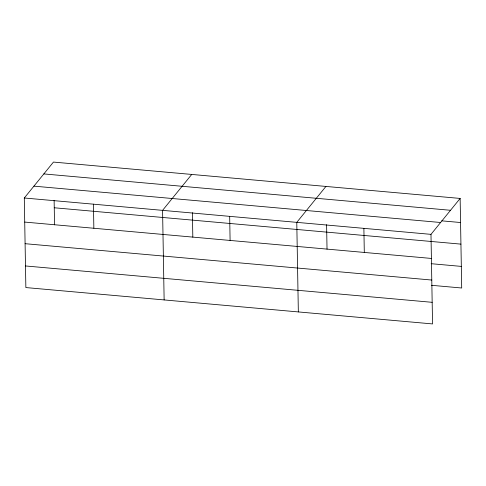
<?xml version="1.0" encoding="UTF-8"?>
<svg xmlns="http://www.w3.org/2000/svg" width="486" height="486" viewBox="0 0 486 486"><rect width="100%" height="100%" fill="white"/><g stroke="black" fill="none" stroke-linecap="round" stroke-linejoin="round"><path stroke-width="0.73" d="M460.139 198.434L430.985 234.355L432.546 323.925L25.861 287.566L24.3 197.996L53.454 162.075L460.139 198.434L461.7 288.004L431.544 285.306M191.727 174.438L162.573 210.359L164.134 299.929M325.93 186.436L296.776 222.357L298.343 311.927M43.831 173.927L450.516 210.286M441.707 220.838L460.558 222.521M33.923 186.144L440.602 222.503M24.3 197.996L430.985 234.355M54.25 207.771L460.935 244.13M24.719 222.078L431.404 258.443M431.167 263.698L461.323 266.395M25.096 243.693L431.781 280.051M25.485 265.957L432.169 302.316M363.88 228.353L364.3 252.441M326.598 224.678L327.029 249.203M229.678 216.355L230.097 240.442M192.395 212.68L192.821 237.204M93.434 204.175L93.859 228.262M54.122 200.317L54.547 224.842"/></g></svg>
